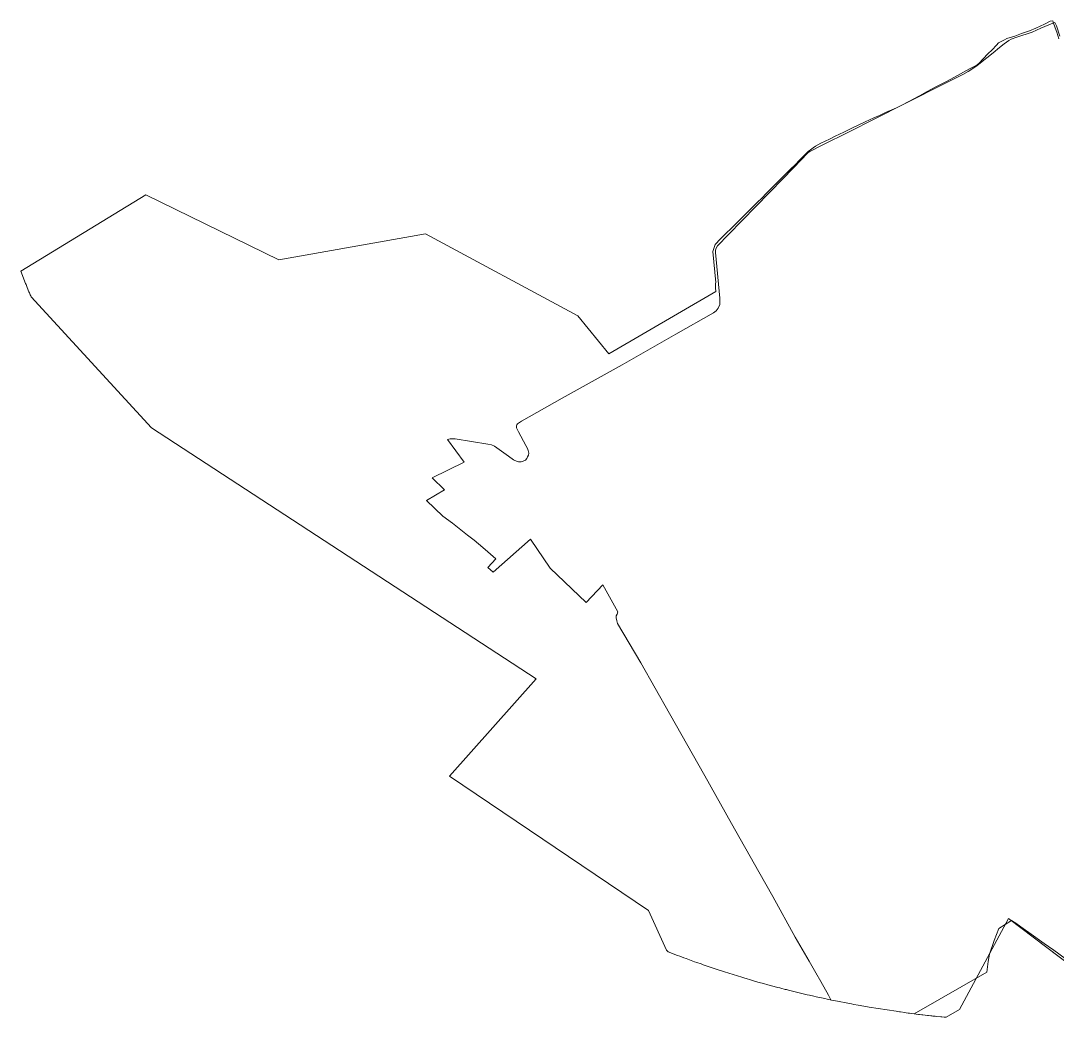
# Model space of a CAD drawing. Header units: metres. Extents: x 3 to 1027712, y 40 to 4430649.
# Drawn here: x 1017671 to 1022692, y 4420002 to 4424828 of the extents above; entities that cross this region are included whole.
import ezdxf

# ---------------------------------------------------------------- set-up
doc = ezdxf.new("R2010")
doc.units = ezdxf.units.M
doc.header["$MEASUREMENT"] = 0
for name, color, linetype, lineweight, true_color in [('Humedales_Ramsar_5_km', 7, 'Continuous', 9, 0xd0fac0), ('RN_LIC_5_km', 7, 'Continuous', 9, 0xe5f2bf), ('RN_ZEPA_5_km', 7, 'Continuous', 9, 0xc2d3f2)]:
    doc.layers.add(name, color=color, linetype=linetype, lineweight=lineweight, true_color=true_color)

msp = doc.modelspace()

# ---------------------------------------------------------------- linework, layer by layer
at = {"layer": 'Humedales_Ramsar_5_km'}
msp.add_lwpolyline([(1022760.7, 4420263.6), (1022674.7, 4420326.6), (1022629, 4420358.8), (1022565.7, 4420403.9), (1022515.5, 4420439.6), (1022491.1, 4420457.9), (1022470.4, 4420470.9), (1022409.4, 4420432.5), (1022386.1, 4420374), (1022364.1, 4420307), (1022357.1, 4420272.3), (1022350.1, 4420220.8), (1021999, 4420018.8), (1021975.7, 4420021.8), (1021970.3, 4420022.5), (1021959.5, 4420024), (1021954.1, 4420024.7), (1021932.4, 4420027.8), (1021927, 4420028.5), (1021916.2, 4420030.1), (1021910.8, 4420030.9), (1021824.3, 4420044), (1021813.4, 4420045.7), (1021791.9, 4420049.2), (1021781.1, 4420051), (1021737.9, 4420058.5), (1021727.2, 4420060.4), (1021705.7, 4420064.4), (1021694.9, 4420066.4), (1021609, 4420083.2), (1021598.3, 4420085.4), (1021595.8, 4420085.9), (1021583.1, 4420108.4), (1021547, 4420174.6), (1021522.7, 4420217.2), (1021490.6, 4420273.4), (1021422.6, 4420390.3), (1021313.8, 4420587.5), (1021246.1, 4420706.7), (1021113.7, 4420941.1), (1020984.2, 4421170.7), (1020814, 4421472.6), (1020674.9, 4421718.5), (1020562.1, 4421909.6), (1020558, 4421921.9), (1020554.9, 4421935.9), (1020555.8, 4421946.9), (1020559.4, 4421953.7), (1020562.6, 4421965.5), (1020490.1, 4422095.5), (1020409.2, 4422010.2), (1020235.6, 4422176.3), (1020140, 4422316.8), (1019960.1, 4422158.1), (1019933, 4422179.6), (1019972.8, 4422221.9), (1019920.8, 4422266.6), (1019889.2, 4422294.9), (1019866.7, 4422313.2), (1019835.3, 4422337.2), (1019762.6, 4422394.7), (1019716.5, 4422429.5), (1019635.9, 4422505.2), (1019723.9, 4422556.5), (1019664.3, 4422613.8), (1019818.6, 4422690.9), (1019738, 4422800.1), (1019751.9, 4422803.8), (1019775.9, 4422803.5), (1019933.8, 4422778.2), (1019951.9, 4422773.5), (1019966.3, 4422767.1), (1020034.3, 4422719.2), (1020057.8, 4422702), (1020075.2, 4422693.4), (1020083, 4422691.5), (1020094.9, 4422692.4), (1020104.2, 4422695.1), (1020115.8, 4422700.8), (1020122.1, 4422708.1), (1020126.5, 4422715.8), (1020130.9, 4422725), (1020132.1, 4422733.5), (1020129.5, 4422747.2), (1020125.5, 4422756.5), (1020117.3, 4422771.6), (1020081.5, 4422836.6), (1020072.9, 4422857), (1020072.1, 4422862.6), (1020072.7, 4422868.6), (1020074.3, 4422871.8), (1020077.8, 4422875.6), (1020096.8, 4422889.2), (1020294.4, 4422999.5), (1020584, 4423162.5), (1020844, 4423310), (1021026.2, 4423412.9), (1021039.9, 4423422.5), (1021049.9, 4423435.4), (1021058.1, 4423454.1), (1021057.6, 4423483.9), (1021035.9, 4423706.3), (1021036.5, 4423716.5), (1021039.4, 4423726.4), (1021045.7, 4423737.5), (1021099.7, 4423793.1), (1021363.4, 4424064.5), (1021454, 4424158.3), (1021477.4, 4424182.6), (1021484.3, 4424188.1), (1021493, 4424194.1), (1021553.7, 4424225.3), (1021683.2, 4424289.9), (1021804.6, 4424351.7), (1021954.8, 4424427.9), (1022152.9, 4424526.8), (1022233.9, 4424567.8), (1022260.8, 4424582.2), (1022277.8, 4424593), (1022303.4, 4424611.3), (1022389.9, 4424680), (1022404, 4424691.6), (1022433.8, 4424716.5), (1022456.4, 4424733.1), (1022467.8, 4424739.1), (1022495.7, 4424748.9), (1022569.5, 4424773.3), (1022613, 4424792.3), (1022670.1, 4424815.7), (1022680.2, 4424820.1), (1022682.1, 4424816), (1022687.5, 4424803.6), (1022703.7, 4424753.1)], dxfattribs=at)
at = {"layer": 'RN_LIC_5_km'}
msp.add_lwpolyline([(1023085.3, 4420003.4), (1022456.1, 4420481.1), (1022218.7, 4420040.1), (1022153.5, 4420002), (1022149.7, 4420002.3), (1022144.2, 4420002.8), (1022133.3, 4420003.8), (1022127.8, 4420004.3), (1022106, 4420006.4), (1022100.6, 4420006.9), (1022089.6, 4420008), (1022084.1, 4420008.6), (1022078.8, 4420009.2), (1022067.9, 4420010.4), (1022062.5, 4420011), (1022040.8, 4420013.6), (1022035.4, 4420014.2), (1022024.5, 4420015.6), (1022019.1, 4420016.2), (1021975.7, 4420021.8), (1021970.3, 4420022.5), (1021959.5, 4420024), (1021954.1, 4420024.7), (1021932.4, 4420027.8), (1021927, 4420028.5), (1021916.2, 4420030.1), (1021910.8, 4420030.9), (1021824.3, 4420044), (1021813.4, 4420045.7), (1021791.9, 4420049.2), (1021781.1, 4420051), (1021737.9, 4420058.5), (1021727.2, 4420060.4), (1021705.7, 4420064.4), (1021694.9, 4420066.4), (1021609, 4420083.2), (1021598.3, 4420085.4), (1021576.9, 4420089.8), (1021566.2, 4420092.1), (1021523.4, 4420101.5), (1021512.8, 4420103.9), (1021491.4, 4420108.8), (1021480.8, 4420111.3), (1021395.8, 4420131.8), (1021390.4, 4420133.1), (1021379.8, 4420135.8), (1021374.5, 4420137.1), (1021353.3, 4420142.5), (1021348, 4420143.8), (1021337.4, 4420146.6), (1021332.1, 4420148), (1021289.7, 4420159.2), (1021284.4, 4420160.6), (1021273.8, 4420163.5), (1021268.5, 4420164.9), (1021247.4, 4420170.8), (1021242.1, 4420172.3), (1021231.5, 4420175.3), (1021226.1, 4420176.8), (1021221, 4420178.3), (1021210.5, 4420181.4), (1021205.3, 4420182.9), (1021184.4, 4420189.2), (1021179.2, 4420190.8), (1021168.8, 4420194), (1021163.6, 4420195.6), (1021121.9, 4420208.6), (1021116.6, 4420210.2), (1021106.2, 4420213.5), (1021101, 4420215.2), (1021080.2, 4420222), (1021075, 4420223.7), (1021064.7, 4420227.1), (1021059.5, 4420228.8), (1020976.5, 4420256.7), (1020966.2, 4420260.2), (1020945.5, 4420267.4), (1020935.2, 4420271.1), (1020894.1, 4420285.9), (1020883.8, 4420289.7), (1020863.3, 4420297.4), (1020853.1, 4420301.2), (1020806.7, 4420319.1), (1020799.1, 4420326.6), (1020711.8, 4420518.8), (1019748.2, 4421169.8), (1020168.6, 4421640.9), (1018304.7, 4422856.4), (1017721.3, 4423490.7), (1017719.5, 4423495.1), (1017717.4, 4423500.1), (1017713.2, 4423510.2), (1017711.2, 4423515.2), (1017703, 4423535.5), (1017700.9, 4423540.5), (1017696.9, 4423550.7), (1017694.9, 4423555.7), (1017671.2, 4423616.1), (1018277.5, 4423985.6), (1018922.1, 4423670.5), (1019632, 4423795.5), (1020369.7, 4423399.5), (1020519.3, 4423214.3), (1021037.7, 4423516.6), (1021037.2, 4423534.8), (1021036, 4423555.5), (1021037.6, 4423559.8), (1021022.8, 4423711.1), (1021032.2, 4423734.7), (1021034.8, 4423745.3), (1021061.4, 4423771.2), (1021088.8, 4423798.7), (1021112.3, 4423821.8), (1021135.5, 4423845.3), (1021174.8, 4423885), (1021207.2, 4423916.9), (1021239.1, 4423949.3), (1021260.5, 4423969.7), (1021283.5, 4423993), (1021304.5, 4424014), (1021334.6, 4424044.2), (1021357.8, 4424067.4), (1021377.7, 4424086.9), (1021400.1, 4424109.2), (1021423.5, 4424132.7), (1021441.8, 4424151.1), (1021461.7, 4424170.4), (1021472.5, 4424181.8), (1021485.6, 4424194.2), (1021497.3, 4424203.2), (1021509.9, 4424212.3), (1021520.7, 4424220.8), (1021547.3, 4424234.9), (1021587.8, 4424254.6), (1021616.6, 4424268.4), (1021658.2, 4424288.3), (1021699.7, 4424309.5), (1021760.9, 4424339.1), (1021803.6, 4424358), (1021831.1, 4424369.8), (1021860.2, 4424383), (1021913.8, 4424406.7), (1021939.4, 4424418.5), (1021973.3, 4424436.8), (1022024.6, 4424464.5), (1022061.9, 4424484.7), (1022104.3, 4424507.3), (1022152, 4424533), (1022194.5, 4424555.6), (1022237.9, 4424578.7), (1022270.6, 4424596.4), (1022290, 4424606.9), (1022304.4, 4424615.4), (1022313.7, 4424623.5), (1022332.9, 4424643.2), (1022356.1, 4424667.3), (1022376.2, 4424687.4), (1022398.1, 4424709.5), (1022407.6, 4424720.4), (1022420.7, 4424727.7), (1022435.5, 4424735.9), (1022448.3, 4424742.9), (1022485.5, 4424753.8), (1022519.3, 4424766.1), (1022557.3, 4424778.9), (1022587.3, 4424791.8), (1022630.6, 4424811.1), (1022658.2, 4424825.9), (1022670.8, 4424828.2), (1022671.8, 4424821.1), (1022681.8, 4424794.4), (1022690, 4424772.3), (1022698.8, 4424740.4)], dxfattribs=at)
at = {"layer": 'RN_ZEPA_5_km'}
msp.add_lwpolyline([(1022814.7, 4420208.9), (1022456.1, 4420481.1), (1022218.7, 4420040.1), (1022153.5, 4420002), (1022149.7, 4420002.3), (1022144.2, 4420002.8), (1022133.3, 4420003.8), (1022127.8, 4420004.3), (1022106, 4420006.4), (1022100.6, 4420006.9), (1022089.6, 4420008), (1022084.1, 4420008.6), (1022078.8, 4420009.2), (1022067.9, 4420010.4), (1022062.5, 4420011), (1022040.8, 4420013.6), (1022035.4, 4420014.2), (1022024.5, 4420015.6), (1022019.1, 4420016.2), (1021975.7, 4420021.8), (1021970.3, 4420022.5), (1021959.5, 4420024), (1021954.1, 4420024.7), (1021932.4, 4420027.8), (1021927, 4420028.5), (1021916.2, 4420030.1), (1021910.8, 4420030.9), (1021824.3, 4420044), (1021813.4, 4420045.7), (1021791.9, 4420049.2), (1021781.1, 4420051), (1021737.9, 4420058.5), (1021727.2, 4420060.4), (1021705.7, 4420064.4), (1021694.9, 4420066.4), (1021609, 4420083.2), (1021598.3, 4420085.4), (1021576.9, 4420089.8), (1021566.2, 4420092.1), (1021523.4, 4420101.5), (1021512.8, 4420103.9), (1021491.4, 4420108.8), (1021480.8, 4420111.3), (1021395.8, 4420131.8), (1021390.4, 4420133.1), (1021379.8, 4420135.8), (1021374.5, 4420137.1), (1021353.3, 4420142.5), (1021348, 4420143.8), (1021337.4, 4420146.6), (1021332.1, 4420148), (1021289.7, 4420159.2), (1021284.4, 4420160.6), (1021273.8, 4420163.5), (1021268.5, 4420164.9), (1021247.4, 4420170.8), (1021242.1, 4420172.3), (1021231.5, 4420175.3), (1021226.1, 4420176.8), (1021221, 4420178.3), (1021210.5, 4420181.4), (1021205.3, 4420182.9), (1021184.4, 4420189.2), (1021179.2, 4420190.8), (1021168.8, 4420194), (1021163.6, 4420195.6), (1021121.9, 4420208.6), (1021116.6, 4420210.2), (1021106.2, 4420213.5), (1021101, 4420215.2), (1021080.2, 4420222), (1021075, 4420223.7), (1021064.7, 4420227.1), (1021059.5, 4420228.8), (1020976.5, 4420256.7), (1020966.2, 4420260.2), (1020945.5, 4420267.4), (1020935.2, 4420271.1), (1020894.1, 4420285.9), (1020883.8, 4420289.7), (1020863.3, 4420297.4), (1020853.1, 4420301.2), (1020806.7, 4420319.1), (1020799.1, 4420326.6), (1020711.8, 4420518.8), (1019748.2, 4421169.8), (1020168.6, 4421640.9), (1018304.7, 4422856.4), (1017721.3, 4423490.7), (1017719.5, 4423495.1), (1017717.4, 4423500.1), (1017713.2, 4423510.2), (1017711.2, 4423515.2), (1017703, 4423535.5), (1017700.9, 4423540.5), (1017696.9, 4423550.7), (1017694.9, 4423555.7), (1017671.2, 4423616.1), (1018277.5, 4423985.6), (1018922.1, 4423670.5), (1019632, 4423795.5), (1020369.7, 4423399.5), (1020519.3, 4423214.3), (1021037.7, 4423516.6), (1021037.2, 4423534.8), (1021036, 4423555.5), (1021037.6, 4423559.8), (1021022.8, 4423711.1), (1021032.2, 4423734.7), (1021034.8, 4423745.3), (1021061.4, 4423771.2), (1021088.8, 4423798.7), (1021112.3, 4423821.8), (1021135.5, 4423845.3), (1021174.8, 4423885), (1021207.2, 4423916.9), (1021239.1, 4423949.3), (1021260.5, 4423969.7), (1021283.5, 4423993), (1021304.5, 4424014), (1021334.6, 4424044.2), (1021357.8, 4424067.4), (1021377.7, 4424086.9), (1021400.1, 4424109.2), (1021423.5, 4424132.7), (1021441.8, 4424151.1), (1021461.7, 4424170.4), (1021472.5, 4424181.8), (1021485.6, 4424194.2), (1021497.3, 4424203.2), (1021509.9, 4424212.3), (1021520.7, 4424220.8), (1021547.3, 4424234.9), (1021587.8, 4424254.6), (1021616.6, 4424268.4), (1021658.2, 4424288.3), (1021699.7, 4424309.5), (1021760.9, 4424339.1), (1021803.6, 4424358), (1021831.1, 4424369.8), (1021860.2, 4424383), (1021913.8, 4424406.7), (1021939.4, 4424418.5), (1021973.3, 4424436.8), (1022024.6, 4424464.5), (1022061.9, 4424484.7), (1022104.3, 4424507.3), (1022152, 4424533), (1022194.5, 4424555.6), (1022237.9, 4424578.7), (1022270.6, 4424596.4), (1022290, 4424606.9), (1022304.4, 4424615.4), (1022313.7, 4424623.5), (1022332.9, 4424643.2), (1022356.1, 4424667.3), (1022376.2, 4424687.4), (1022398.1, 4424709.5), (1022407.6, 4424720.4), (1022420.7, 4424727.7), (1022435.5, 4424735.9), (1022448.3, 4424742.9), (1022485.5, 4424753.8), (1022519.3, 4424766.1), (1022557.3, 4424778.9), (1022587.3, 4424791.8), (1022630.6, 4424811.1), (1022658.2, 4424825.9), (1022670.8, 4424828.2), (1022671.8, 4424821.1), (1022681.8, 4424794.4), (1022690, 4424772.3), (1022698.8, 4424740.4)], dxfattribs=at)

doc.saveas('drawing.dxf')
